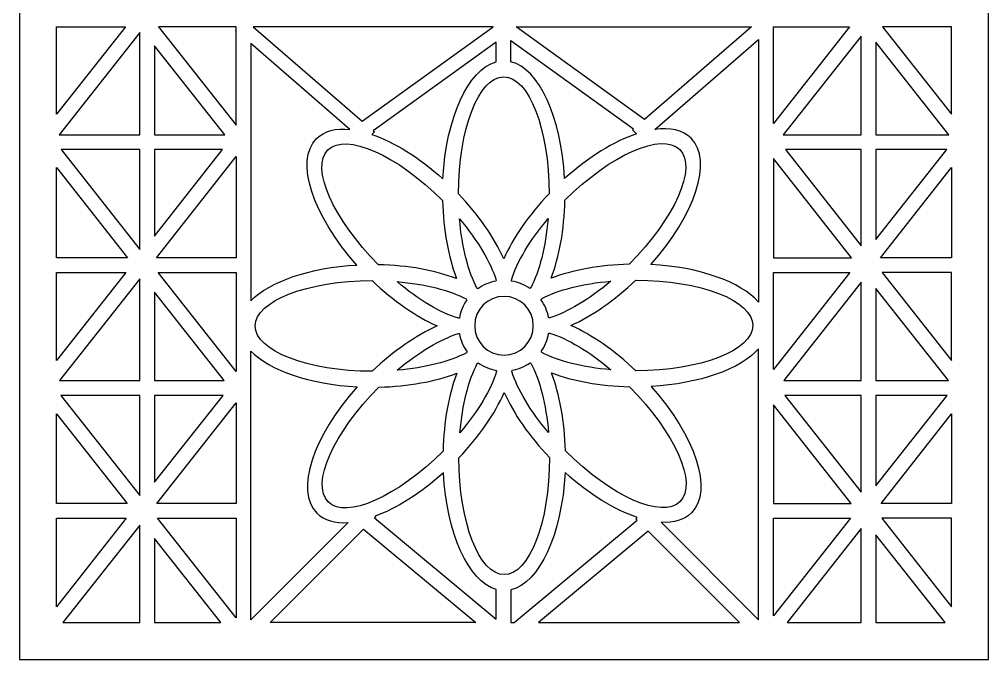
# Model space of a CAD drawing. Header units: centimetres. Extents: x -9.5 to 6.6, y -14.1 to 14.2.
# Drawn here: x -0.74 to 6.59, y -14.09 to -9.24 of the extents above; entities that cross this region are included whole.
import ezdxf

# ---------------------------------------------------------------- set-up
doc = ezdxf.new("R2010")
doc.units = ezdxf.units.CM
doc.header["$MEASUREMENT"] = 0
doc.layers.add('layer 1', color=7, linetype='Continuous')

msp = doc.modelspace()

# ---------------------------------------------------------------- linework, layer by layer
at = {"layer": 'layer 1', "color": 242}
for points, knots in [([(6.59339, 14.23719), (6.59339, 14.23719), (6.59339, -14.0864), (6.59339, -14.0864), (6.59339, -14.0864), (6.59339, -14.0864), (-0.74457, -14.0864), (-0.74457, -14.0864), (-0.74457, -14.0864), (-0.74457, -14.0864), (-0.74457, 14.23719), (-0.74457, 14.23719), (-0.74457, 14.23719), (-0.74457, 14.23719), (6.59339, 14.23719), (6.59339, 14.23719)], [0, 0, 0, 0, 0.2, 0.2, 0.2, 0.2, 0.4, 0.4, 0.4, 0.4, 0.6, 0.6, 0.6, 0.6, 1, 1, 1, 1]), ([(0.05779, -9.29881), (0.05779, -9.29881), (-0.46413, -9.29881), (-0.46413, -9.29881), (-0.46413, -9.29881), (-0.46413, -9.29881), (-0.46413, -9.96037), (-0.46413, -9.96037), (-0.46413, -9.96037), (-0.46413, -9.96037), (0.05779, -9.29881), (0.05779, -9.29881)], [0, 0, 0, 0, 0.25, 0.25, 0.25, 0.25, 0.5, 0.5, 0.5, 0.5, 1, 1, 1, 1]), ([(0.8926, -9.32561), (0.8926, -9.32561), (0.89595, -9.32851), (0.89595, -9.32851), (0.89595, -9.32851), (0.89595, -9.32851), (0.89595, -10.04368), (0.89595, -10.04368), (0.89595, -10.04368), (0.89595, -10.04368), (0.30829, -9.29881), (0.30829, -9.29881), (0.30829, -9.29881), (0.30829, -9.29881), (0.89595, -9.29881), (0.89595, -9.29881), (0.89595, -9.29881), (0.89595, -9.29881), (0.89595, -9.32221), (0.89595, -9.32221), (0.89595, -9.32221), (0.89595, -9.32221), (0.8926, -9.32561), (0.8926, -9.32561)], [0, 0, 0, 0, 0.1428571, 0.1428571, 0.1428571, 0.1428571, 0.2857143, 0.2857143, 0.2857143, 0.2857143, 0.4285714, 0.4285714, 0.4285714, 0.4285714, 0.5714286, 0.5714286, 0.5714286, 0.5714286, 0.7142857, 0.7142857, 0.7142857, 0.7142857, 1, 1, 1, 1]), ([(2.84345, -9.29881), (2.84345, -9.29881), (1.85127, -10.01338), (1.85127, -10.01338), (1.85127, -10.01338), (1.85127, -10.01338), (1.02575, -9.29881), (1.02575, -9.29881), (1.02575, -9.29881), (1.02575, -9.29881), (2.84345, -9.29881), (2.84345, -9.29881)], [0, 0, 0, 0, 0.25, 0.25, 0.25, 0.25, 0.5, 0.5, 0.5, 0.5, 1, 1, 1, 1]), ([(3.01626, -9.29881), (3.01626, -9.29881), (3.98906, -9.99942), (3.98906, -9.99942), (3.98906, -9.99942), (3.98906, -9.99942), (4.79846, -9.29881), (4.79846, -9.29881), (4.79846, -9.29881), (4.79846, -9.29881), (3.01626, -9.29881), (3.01626, -9.29881)], [0, 0, 0, 0, 0.25, 0.25, 0.25, 0.25, 0.5, 0.5, 0.5, 0.5, 1, 1, 1, 1]), ([(4.9643, -10.02921), (4.9643, -10.02921), (5.54053, -9.29881), (5.54053, -9.29881), (5.54053, -9.29881), (5.54053, -9.29881), (4.97031, -9.29881), (4.97031, -9.29881), (4.97031, -9.29881), (4.97031, -9.29881), (4.9643, -9.29881), (4.9643, -9.29881), (4.9643, -9.29881), (4.9643, -9.29881), (4.9643, -10.02921), (4.9643, -10.02921)], [0, 0, 0, 0, 0.2, 0.2, 0.2, 0.2, 0.4, 0.4, 0.4, 0.4, 0.6, 0.6, 0.6, 0.6, 1, 1, 1, 1]), ([(6.31296, -9.96037), (6.31296, -9.96037), (5.79103, -9.29881), (5.79103, -9.29881), (5.79103, -9.29881), (5.79103, -9.29881), (6.31296, -9.29881), (6.31296, -9.29881), (6.31296, -9.29881), (6.31296, -9.29881), (6.31296, -9.96037), (6.31296, -9.96037)], [0, 0, 0, 0, 0.25, 0.25, 0.25, 0.25, 0.5, 0.5, 0.5, 0.5, 1, 1, 1, 1]), ([(0.16682, -9.34172), (0.16682, -9.34172), (0.16682, -10.11611), (0.16682, -10.11611), (0.16682, -10.11611), (0.16682, -10.11611), (-0.44412, -10.11611), (-0.44412, -10.11611), (-0.44412, -10.11611), (-0.44412, -10.11611), (0.16682, -9.34172), (0.16682, -9.34172)], [0, 0, 0, 0, 0.25, 0.25, 0.25, 0.25, 0.5, 0.5, 0.5, 0.5, 1, 1, 1, 1]), ([(5.62822, -9.36876), (5.62822, -9.36876), (5.62822, -10.11611), (5.62822, -10.11611), (5.62822, -10.11611), (5.62822, -10.11611), (5.03862, -10.11611), (5.03862, -10.11611), (5.03862, -10.11611), (5.03862, -10.11611), (5.62822, -9.36876), (5.62822, -9.36876)], [0, 0, 0, 0, 0.25, 0.25, 0.25, 0.25, 0.5, 0.5, 0.5, 0.5, 1, 1, 1, 1]), ([(0.27899, -10.11611), (0.27899, -10.11611), (0.27899, -9.44277), (0.27899, -9.44277), (0.27899, -9.44277), (0.27899, -9.44277), (0.81021, -10.11611), (0.81021, -10.11611), (0.81021, -10.11611), (0.81021, -10.11611), (0.27899, -10.11611), (0.27899, -10.11611)], [0, 0, 0, 0, 0.25, 0.25, 0.25, 0.25, 0.5, 0.5, 0.5, 0.5, 1, 1, 1, 1]), ([(1.00812, -9.42561), (1.00812, -9.42561), (1.75821, -10.07488), (1.75821, -10.07488), (1.75821, -10.07488), (1.65256, -10.06425), (1.5645, -10.08591), (1.50608, -10.14433), (1.50608, -10.14433), (1.33755, -10.31286), (1.47474, -10.72777), (1.81134, -11.10124), (1.81134, -11.10124), (1.45223, -11.12013), (1.15048, -11.22615), (1.00812, -11.37229), (1.00812, -11.37229), (1.00812, -11.37229), (1.00812, -9.42561), (1.00812, -9.42561)], [0, 0, 0, 0, 0.1666667, 0.1666667, 0.1666667, 0.1666667, 0.3333333, 0.3333333, 0.3333333, 0.3333333, 0.5, 0.5, 0.5, 0.5, 0.6666667, 0.6666667, 0.6666667, 0.6666667, 1, 1, 1, 1]), ([(1.93427, -10.08522), (1.93427, -10.08522), (2.86399, -9.41564), (2.86399, -9.41564), (2.86399, -9.41564), (2.86399, -9.41564), (2.86399, -9.56418), (2.86399, -9.56418), (2.86399, -9.56418), (2.65278, -9.62213), (2.48581, -9.98842), (2.46191, -10.44862), (2.46191, -10.44862), (2.28112, -10.2859), (2.09069, -10.1699), (1.92325, -10.1127), (1.92325, -10.1127), (1.92325, -10.1127), (1.94292, -10.09271), (1.94292, -10.09271), (1.94292, -10.09271), (1.94292, -10.09271), (1.93427, -10.08522), (1.93427, -10.08522)], [0, 0, 0, 0, 0.1428571, 0.1428571, 0.1428571, 0.1428571, 0.2857143, 0.2857143, 0.2857143, 0.2857143, 0.4285714, 0.4285714, 0.4285714, 0.4285714, 0.5714286, 0.5714286, 0.5714286, 0.5714286, 0.7142857, 0.7142857, 0.7142857, 0.7142857, 1, 1, 1, 1]), ([(3.90606, -10.07127), (3.90606, -10.07127), (2.97616, -9.40155), (2.97616, -9.40155), (2.97616, -9.40155), (2.97616, -9.40155), (2.97616, -9.56278), (2.97616, -9.56278), (2.97616, -9.56278), (3.18963, -9.61598), (3.35904, -9.98384), (3.38341, -10.44717), (3.38341, -10.44717), (3.56596, -10.28264), (3.7584, -10.16578), (3.92713, -10.10896), (3.92713, -10.10896), (3.92713, -10.10896), (3.89741, -10.07875), (3.89741, -10.07875), (3.89741, -10.07875), (3.89741, -10.07875), (3.90606, -10.07127), (3.90606, -10.07127)], [0, 0, 0, 0, 0.1428571, 0.1428571, 0.1428571, 0.1428571, 0.2857143, 0.2857143, 0.2857143, 0.2857143, 0.4285714, 0.4285714, 0.4285714, 0.4285714, 0.5714286, 0.5714286, 0.5714286, 0.5714286, 0.7142857, 0.7142857, 0.7142857, 0.7142857, 1, 1, 1, 1]), ([(4.85213, -9.39441), (4.85213, -9.39441), (4.06566, -10.07518), (4.06566, -10.07518), (4.06566, -10.07518), (4.18132, -10.05896), (4.27779, -10.07937), (4.34032, -10.1419), (4.34032, -10.1419), (4.50869, -10.31027), (4.37193, -10.72454), (4.03604, -11.09774), (4.03604, -11.09774), (4.40569, -11.11693), (4.71478, -11.22844), (4.85213, -11.38103), (4.85213, -11.38103), (4.85213, -11.38103), (4.85213, -9.39441), (4.85213, -9.39441)], [0, 0, 0, 0, 0.1666667, 0.1666667, 0.1666667, 0.1666667, 0.3333333, 0.3333333, 0.3333333, 0.3333333, 0.5, 0.5, 0.5, 0.5, 0.6666667, 0.6666667, 0.6666667, 0.6666667, 1, 1, 1, 1]), ([(5.74039, -10.11611), (5.74039, -10.11611), (5.74039, -9.41572), (5.74039, -9.41572), (5.74039, -9.41572), (5.74039, -9.41572), (6.29295, -10.11611), (6.29295, -10.11611), (6.29295, -10.11611), (6.29295, -10.11611), (5.74039, -10.11611), (5.74039, -10.11611)], [0, 0, 0, 0, 0.25, 0.25, 0.25, 0.25, 0.5, 0.5, 0.5, 0.5, 1, 1, 1, 1]), ([(2.5797, -10.56287), (2.73423, -10.72436), (2.85152, -10.89612), (2.92268, -11.05411), (2.92268, -11.05411), (2.99355, -10.8958), (3.11085, -10.72351), (3.26569, -10.56149), (3.26569, -10.56149), (3.26549, -10.07293), (3.11197, -9.67689), (2.9227, -9.67689), (2.9227, -9.67689), (2.7333, -9.67689), (2.5797, -10.07346), (2.5797, -10.56247), (2.5797, -10.56247), (2.5797, -10.56247), (2.5797, -10.56287), (2.5797, -10.56287)], [0, 0, 0, 0, 0.1666667, 0.1666667, 0.1666667, 0.1666667, 0.3333333, 0.3333333, 0.3333333, 0.3333333, 0.5, 0.5, 0.5, 0.5, 0.6666667, 0.6666667, 0.6666667, 0.6666667, 1, 1, 1, 1]), ([(1.97542, -11.09874), (2.19888, -11.10366), (2.40326, -11.14218), (2.56529, -11.20358), (2.56529, -11.20358), (2.50347, -11.04152), (2.46459, -10.83674), (2.45951, -10.61269), (2.45951, -10.61269), (2.1139, -10.26737), (1.72531, -10.09588), (1.59147, -10.22972), (1.59147, -10.22972), (1.45754, -10.36365), (1.62935, -10.75268), (1.97513, -11.09846), (1.97513, -11.09846), (1.97513, -11.09846), (1.97542, -11.09874), (1.97542, -11.09874)], [0, 0, 0, 0, 0.1666667, 0.1666667, 0.1666667, 0.1666667, 0.3333333, 0.3333333, 0.3333333, 0.3333333, 0.5, 0.5, 0.5, 0.5, 0.6666667, 0.6666667, 0.6666667, 0.6666667, 1, 1, 1, 1]), ([(3.38591, -10.61124), (3.38099, -10.8347), (3.34248, -11.03908), (3.28108, -11.20111), (3.28108, -11.20111), (3.44314, -11.13929), (3.64791, -11.10042), (3.87196, -11.09534), (3.87196, -11.09534), (4.21728, -10.74973), (4.38877, -10.36113), (4.25493, -10.22729), (4.25493, -10.22729), (4.121, -10.09337), (3.73197, -10.26517), (3.38619, -10.61096), (3.38619, -10.61096), (3.38619, -10.61096), (3.38591, -10.61124), (3.38591, -10.61124)], [0, 0, 0, 0, 0.1666667, 0.1666667, 0.1666667, 0.1666667, 0.3333333, 0.3333333, 0.3333333, 0.3333333, 0.5, 0.5, 0.5, 0.5, 0.6666667, 0.6666667, 0.6666667, 0.6666667, 1, 1, 1, 1]), ([(0.16682, -10.22828), (0.16682, -10.22828), (0.16682, -10.9827), (0.16682, -10.9827), (0.16682, -10.9827), (0.16682, -10.9827), (-0.42837, -10.22828), (-0.42837, -10.22828), (-0.42837, -10.22828), (-0.42837, -10.22828), (0.16682, -10.22828), (0.16682, -10.22828)], [0, 0, 0, 0, 0.25, 0.25, 0.25, 0.25, 0.5, 0.5, 0.5, 0.5, 1, 1, 1, 1]), ([(0.27899, -10.88165), (0.27899, -10.88165), (0.27899, -10.22828), (0.27899, -10.22828), (0.27899, -10.22828), (0.27899, -10.22828), (0.79445, -10.22828), (0.79445, -10.22828), (0.79445, -10.22828), (0.79445, -10.22828), (0.27899, -10.88165), (0.27899, -10.88165)], [0, 0, 0, 0, 0.25, 0.25, 0.25, 0.25, 0.5, 0.5, 0.5, 0.5, 1, 1, 1, 1]), ([(5.62822, -10.22828), (5.62822, -10.22828), (5.62822, -10.95565), (5.62822, -10.95565), (5.62822, -10.95565), (5.62822, -10.95565), (5.05437, -10.22828), (5.05437, -10.22828), (5.05437, -10.22828), (5.05437, -10.22828), (5.62822, -10.22828), (5.62822, -10.22828)], [0, 0, 0, 0, 0.25, 0.25, 0.25, 0.25, 0.5, 0.5, 0.5, 0.5, 1, 1, 1, 1]), ([(5.74039, -10.9087), (5.74039, -10.9087), (5.74039, -10.22828), (5.74039, -10.22828), (5.74039, -10.22828), (5.74039, -10.22828), (6.2772, -10.22828), (6.2772, -10.22828), (6.2772, -10.22828), (6.2772, -10.22828), (5.74039, -10.9087), (5.74039, -10.9087)], [0, 0, 0, 0, 0.25, 0.25, 0.25, 0.25, 0.5, 0.5, 0.5, 0.5, 1, 1, 1, 1]), ([(0.29254, -11.04558), (0.29254, -11.04558), (0.89595, -11.04558), (0.89595, -11.04558), (0.89595, -11.04558), (0.89595, -11.04558), (0.89595, -10.28074), (0.89595, -10.28074), (0.89595, -10.28074), (0.89595, -10.28074), (0.29254, -11.04558), (0.29254, -11.04558)], [0, 0, 0, 0, 0.25, 0.25, 0.25, 0.25, 0.5, 0.5, 0.5, 0.5, 1, 1, 1, 1]), ([(4.9643, -10.29521), (4.9643, -10.29521), (5.55629, -11.04558), (5.55629, -11.04558), (5.55629, -11.04558), (5.55629, -11.04558), (4.9643, -11.04558), (4.9643, -11.04558), (4.9643, -11.04558), (4.9643, -11.04558), (4.9643, -10.29521), (4.9643, -10.29521)], [0, 0, 0, 0, 0.25, 0.25, 0.25, 0.25, 0.5, 0.5, 0.5, 0.5, 1, 1, 1, 1]), ([(-0.46413, -11.04558), (-0.46413, -11.04558), (0.07355, -11.04558), (0.07355, -11.04558), (0.07355, -11.04558), (0.07355, -11.04558), (-0.46413, -10.36405), (-0.46413, -10.36405), (-0.46413, -10.36405), (-0.46413, -10.36405), (-0.46413, -11.04558), (-0.46413, -11.04558)], [0, 0, 0, 0, 0.25, 0.25, 0.25, 0.25, 0.5, 0.5, 0.5, 0.5, 1, 1, 1, 1]), ([(6.31296, -10.36405), (6.31296, -10.36405), (5.77528, -11.04558), (5.77528, -11.04558), (5.77528, -11.04558), (5.77528, -11.04558), (6.31296, -11.04558), (6.31296, -11.04558), (6.31296, -11.04558), (6.31296, -11.04558), (6.31296, -10.36405), (6.31296, -10.36405)], [0, 0, 0, 0, 0.25, 0.25, 0.25, 0.25, 0.5, 0.5, 0.5, 0.5, 1, 1, 1, 1]), ([(2.72637, -11.28047), (2.76656, -11.25197), (2.81314, -11.2319), (2.86355, -11.22287), (2.86355, -11.22287), (2.86415, -11.22038), (2.86477, -11.21788), (2.86541, -11.21538), (2.86541, -11.21538), (2.82303, -11.07999), (2.72599, -10.91544), (2.58757, -10.75172), (2.58757, -10.75172), (2.60564, -10.96592), (2.65375, -11.15116), (2.71992, -11.27662), (2.71992, -11.27662), (2.72208, -11.27789), (2.72424, -11.27918), (2.72637, -11.28047)], [0, 0, 0, 0, 0.1666667, 0.1666667, 0.1666667, 0.1666667, 0.3333333, 0.3333333, 0.3333333, 0.3333333, 0.5, 0.5, 0.5, 0.5, 0.6666667, 0.6666667, 0.6666667, 0.6666667, 1, 1, 1, 1]), ([(2.98221, -11.22235), (3.03271, -11.23094), (3.07945, -11.25056), (3.11986, -11.27867), (3.11986, -11.27867), (3.12208, -11.27732), (3.12431, -11.27597), (3.12656, -11.27464), (3.12656, -11.27464), (3.19232, -11.14894), (3.24005, -10.96397), (3.25794, -10.75035), (3.25794, -10.75035), (3.11926, -10.91458), (3.02229, -11.07959), (2.98037, -11.21509), (2.98037, -11.21509), (2.98099, -11.21751), (2.98161, -11.21994), (2.98221, -11.22235)], [0, 0, 0, 0, 0.1666667, 0.1666667, 0.1666667, 0.1666667, 0.3333333, 0.3333333, 0.3333333, 0.3333333, 0.5, 0.5, 0.5, 0.5, 0.6666667, 0.6666667, 0.6666667, 0.6666667, 1, 1, 1, 1]), ([(0.06116, -11.15776), (0.06116, -11.15776), (-0.46413, -11.15776), (-0.46413, -11.15776), (-0.46413, -11.15776), (-0.46413, -11.15776), (-0.46413, -11.82359), (-0.46413, -11.82359), (-0.46413, -11.82359), (-0.46413, -11.82359), (0.06116, -11.15776), (0.06116, -11.15776)], [0, 0, 0, 0, 0.25, 0.25, 0.25, 0.25, 0.5, 0.5, 0.5, 0.5, 1, 1, 1, 1]), ([(0.16682, -11.20494), (0.16682, -11.20494), (0.16682, -11.97506), (0.16682, -11.97506), (0.16682, -11.97506), (0.16682, -11.97506), (-0.44075, -11.97506), (-0.44075, -11.97506), (-0.44075, -11.97506), (-0.44075, -11.97506), (0.16682, -11.20494), (0.16682, -11.20494)], [0, 0, 0, 0, 0.25, 0.25, 0.25, 0.25, 0.5, 0.5, 0.5, 0.5, 1, 1, 1, 1]), ([(0.89595, -11.15776), (0.89595, -11.15776), (0.30492, -11.15776), (0.30492, -11.15776), (0.30492, -11.15776), (0.30492, -11.15776), (0.89595, -11.9069), (0.89595, -11.9069), (0.89595, -11.9069), (0.89595, -11.9069), (0.89595, -11.15776), (0.89595, -11.15776)], [0, 0, 0, 0, 0.25, 0.25, 0.25, 0.25, 0.5, 0.5, 0.5, 0.5, 1, 1, 1, 1]), ([(1.92705, -11.90495), (2.08854, -11.75042), (2.2603, -11.63313), (2.41829, -11.56197), (2.41829, -11.56197), (2.25997, -11.49111), (2.08768, -11.3738), (1.92566, -11.21896), (1.92566, -11.21896), (1.4371, -11.21917), (1.04106, -11.37268), (1.04106, -11.56195), (1.04106, -11.56195), (1.04106, -11.75136), (1.43763, -11.90495), (1.92664, -11.90495), (1.92664, -11.90495), (1.92664, -11.90495), (1.92705, -11.90495), (1.92705, -11.90495)], [0, 0, 0, 0, 0.1666667, 0.1666667, 0.1666667, 0.1666667, 0.3333333, 0.3333333, 0.3333333, 0.3333333, 0.5, 0.5, 0.5, 0.5, 0.6666667, 0.6666667, 0.6666667, 0.6666667, 1, 1, 1, 1]), ([(2.58653, -11.50245), (2.59511, -11.45195), (2.61473, -11.4052), (2.64284, -11.36479), (2.64284, -11.36479), (2.6415, -11.36258), (2.64016, -11.36035), (2.63882, -11.35811), (2.63882, -11.35811), (2.51312, -11.29234), (2.32815, -11.24461), (2.11452, -11.22672), (2.11452, -11.22672), (2.27876, -11.3654), (2.44376, -11.46236), (2.57926, -11.50429), (2.57926, -11.50429), (2.58169, -11.50366), (2.58411, -11.50305), (2.58653, -11.50245)], [0, 0, 0, 0, 0.1666667, 0.1666667, 0.1666667, 0.1666667, 0.3333333, 0.3333333, 0.3333333, 0.3333333, 0.5, 0.5, 0.5, 0.5, 0.6666667, 0.6666667, 0.6666667, 0.6666667, 1, 1, 1, 1]), ([(3.20419, -11.3622), (3.23268, -11.40237), (3.25274, -11.44894), (3.26178, -11.49932), (3.26178, -11.49932), (3.26428, -11.49993), (3.26679, -11.50055), (3.2693, -11.50119), (3.2693, -11.50119), (3.40468, -11.45882), (3.5692, -11.36182), (3.73292, -11.22341), (3.73292, -11.22341), (3.51872, -11.24148), (3.33349, -11.28959), (3.20804, -11.35575), (3.20804, -11.35575), (3.20676, -11.35791), (3.20548, -11.36007), (3.20419, -11.3622)], [0, 0, 0, 0, 0.1666667, 0.1666667, 0.1666667, 0.1666667, 0.3333333, 0.3333333, 0.3333333, 0.3333333, 0.5, 0.5, 0.5, 0.5, 0.6666667, 0.6666667, 0.6666667, 0.6666667, 1, 1, 1, 1]), ([(3.43056, -11.55846), (3.58887, -11.62936), (3.76116, -11.74669), (3.92317, -11.90152), (3.92317, -11.90152), (4.41172, -11.90131), (4.80776, -11.7478), (4.80776, -11.55852), (4.80776, -11.55852), (4.80776, -11.36912), (4.41119, -11.21552), (3.92219, -11.21552), (3.92219, -11.21552), (3.92219, -11.21552), (3.92178, -11.21552), (3.92178, -11.21552), (3.92178, -11.21552), (3.76029, -11.37006), (3.58854, -11.48732), (3.43056, -11.55846)], [0, 0, 0, 0, 0.1666667, 0.1666667, 0.1666667, 0.1666667, 0.3333333, 0.3333333, 0.3333333, 0.3333333, 0.5, 0.5, 0.5, 0.5, 0.6666667, 0.6666667, 0.6666667, 0.6666667, 1, 1, 1, 1]), ([(4.9643, -11.89243), (4.9643, -11.89243), (5.54391, -11.15776), (5.54391, -11.15776), (5.54391, -11.15776), (5.54391, -11.15776), (4.9643, -11.15776), (4.9643, -11.15776), (4.9643, -11.15776), (4.9643, -11.15776), (4.9643, -11.89243), (4.9643, -11.89243)], [0, 0, 0, 0, 0.25, 0.25, 0.25, 0.25, 0.5, 0.5, 0.5, 0.5, 1, 1, 1, 1]), ([(6.31296, -11.82359), (6.31296, -11.82359), (5.78767, -11.15776), (5.78767, -11.15776), (5.78767, -11.15776), (5.78767, -11.15776), (6.31296, -11.15776), (6.31296, -11.15776), (6.31296, -11.15776), (6.31296, -11.15776), (6.31296, -11.82359), (6.31296, -11.82359)], [0, 0, 0, 0, 0.25, 0.25, 0.25, 0.25, 0.5, 0.5, 0.5, 0.5, 1, 1, 1, 1]), ([(5.62822, -11.23199), (5.62822, -11.23199), (5.62822, -11.97506), (5.62822, -11.97506), (5.62822, -11.97506), (5.62822, -11.97506), (5.04199, -11.97506), (5.04199, -11.97506), (5.04199, -11.97506), (5.04199, -11.97506), (5.62822, -11.23199), (5.62822, -11.23199)], [0, 0, 0, 0, 0.25, 0.25, 0.25, 0.25, 0.5, 0.5, 0.5, 0.5, 1, 1, 1, 1]), ([(5.74039, -11.97506), (5.74039, -11.97506), (5.74039, -11.27894), (5.74039, -11.27894), (5.74039, -11.27894), (5.74039, -11.27894), (6.28958, -11.97506), (6.28958, -11.97506), (6.28958, -11.97506), (6.28958, -11.97506), (5.74039, -11.97506), (5.74039, -11.97506)], [0, 0, 0, 0, 0.25, 0.25, 0.25, 0.25, 0.5, 0.5, 0.5, 0.5, 1, 1, 1, 1]), ([(0.27899, -11.97506), (0.27899, -11.97506), (0.27899, -11.30599), (0.27899, -11.30599), (0.27899, -11.30599), (0.27899, -11.30599), (0.80684, -11.97506), (0.80684, -11.97506), (0.80684, -11.97506), (0.80684, -11.97506), (0.27899, -11.97506), (0.27899, -11.97506)], [0, 0, 0, 0, 0.25, 0.25, 0.25, 0.25, 0.5, 0.5, 0.5, 0.5, 1, 1, 1, 1]), ([(3.14642, -11.56024), (3.14642, -11.68283), (3.047, -11.78225), (2.92441, -11.78225), (2.92441, -11.78225), (2.80182, -11.78225), (2.70241, -11.68283), (2.70241, -11.56024), (2.70241, -11.56024), (2.70241, -11.43765), (2.80182, -11.33823), (2.92441, -11.33823), (2.92441, -11.33823), (3.047, -11.33823), (3.14642, -11.43765), (3.14642, -11.56024)], [0, 0, 0, 0, 0.2, 0.2, 0.2, 0.2, 0.4, 0.4, 0.4, 0.4, 0.6, 0.6, 0.6, 0.6, 1, 1, 1, 1]), ([(2.64464, -11.75828), (2.61614, -11.7181), (2.59608, -11.6715), (2.58704, -11.62109), (2.58704, -11.62109), (2.58456, -11.62049), (2.58207, -11.61987), (2.57958, -11.61924), (2.57958, -11.61924), (2.44418, -11.66162), (2.27962, -11.75866), (2.1159, -11.89708), (2.1159, -11.89708), (2.33009, -11.87901), (2.51533, -11.8309), (2.64079, -11.76474), (2.64079, -11.76474), (2.64207, -11.76257), (2.64335, -11.76042), (2.64464, -11.75828)], [0, 0, 0, 0, 0.1666667, 0.1666667, 0.1666667, 0.1666667, 0.3333333, 0.3333333, 0.3333333, 0.3333333, 0.5, 0.5, 0.5, 0.5, 0.6666667, 0.6666667, 0.6666667, 0.6666667, 1, 1, 1, 1]), ([(3.26231, -11.61798), (3.25373, -11.66848), (3.23412, -11.71523), (3.20601, -11.75565), (3.20601, -11.75565), (3.20737, -11.75788), (3.20871, -11.76012), (3.21005, -11.76238), (3.21005, -11.76238), (3.33574, -11.82814), (3.52069, -11.87589), (3.73432, -11.89378), (3.73432, -11.89378), (3.57006, -11.75508), (3.40505, -11.65809), (3.26953, -11.61615), (3.26953, -11.61615), (3.26712, -11.61678), (3.26471, -11.61738), (3.26231, -11.61798)], [0, 0, 0, 0, 0.1666667, 0.1666667, 0.1666667, 0.1666667, 0.3333333, 0.3333333, 0.3333333, 0.3333333, 0.5, 0.5, 0.5, 0.5, 0.6666667, 0.6666667, 0.6666667, 0.6666667, 1, 1, 1, 1]), ([(4.85213, -13.7856), (4.85213, -13.7856), (4.11409, -13.04742), (4.11409, -13.04742), (4.11409, -13.04742), (4.20931, -13.05276), (4.28871, -13.03019), (4.34275, -12.97615), (4.34275, -12.97615), (4.51128, -12.80761), (4.37409, -12.39271), (4.03749, -12.01923), (4.03749, -12.01923), (4.4065, -11.99982), (4.71496, -11.88841), (4.85213, -11.73601), (4.85213, -11.73601), (4.85213, -11.73601), (4.85213, -13.7856), (4.85213, -13.7856)], [0, 0, 0, 0, 0.1666667, 0.1666667, 0.1666667, 0.1666667, 0.3333333, 0.3333333, 0.3333333, 0.3333333, 0.5, 0.5, 0.5, 0.5, 0.6666667, 0.6666667, 0.6666667, 0.6666667, 1, 1, 1, 1]), ([(1.00812, -13.78649), (1.00812, -13.78649), (1.74514, -13.04934), (1.74514, -13.04934), (1.74514, -13.04934), (1.64637, -13.05641), (1.56405, -13.03411), (1.50851, -12.97857), (1.50851, -12.97857), (1.34014, -12.8102), (1.4769, -12.39593), (1.81279, -12.02274), (1.81279, -12.02274), (1.45305, -12.00406), (1.15068, -11.89795), (1.00812, -11.75162), (1.00812, -11.75162), (1.00812, -11.75162), (1.00812, -13.78649), (1.00812, -13.78649)], [0, 0, 0, 0, 0.1666667, 0.1666667, 0.1666667, 0.1666667, 0.3333333, 0.3333333, 0.3333333, 0.3333333, 0.5, 0.5, 0.5, 0.5, 0.6666667, 0.6666667, 0.6666667, 0.6666667, 1, 1, 1, 1]), ([(2.86663, -11.89813), (2.81613, -11.88955), (2.76939, -11.86992), (2.72898, -11.84182), (2.72898, -11.84182), (2.72676, -11.84317), (2.72452, -11.84452), (2.72227, -11.84585), (2.72227, -11.84585), (2.65651, -11.97156), (2.60878, -12.15652), (2.59089, -12.37013), (2.59089, -12.37013), (2.72957, -12.2059), (2.82654, -12.0409), (2.86847, -11.90539), (2.86847, -11.90539), (2.86784, -11.90297), (2.86723, -11.90054), (2.86663, -11.89813)], [0, 0, 0, 0, 0.1666667, 0.1666667, 0.1666667, 0.1666667, 0.3333333, 0.3333333, 0.3333333, 0.3333333, 0.5, 0.5, 0.5, 0.5, 0.6666667, 0.6666667, 0.6666667, 0.6666667, 1, 1, 1, 1]), ([(3.1226, -11.83992), (3.08239, -11.86846), (3.03577, -11.88855), (2.98532, -11.8976), (2.98532, -11.8976), (2.98471, -11.90011), (2.98408, -11.90262), (2.98344, -11.90514), (2.98344, -11.90514), (3.02583, -12.04053), (3.12287, -12.20506), (3.26127, -12.36876), (3.26127, -12.36876), (3.24319, -12.15445), (3.19504, -11.9691), (3.12881, -11.84363), (3.12881, -11.84363), (3.12673, -11.8424), (3.12466, -11.84116), (3.1226, -11.83992)], [0, 0, 0, 0, 0.1666667, 0.1666667, 0.1666667, 0.1666667, 0.3333333, 0.3333333, 0.3333333, 0.3333333, 0.5, 0.5, 0.5, 0.5, 0.6666667, 0.6666667, 0.6666667, 0.6666667, 1, 1, 1, 1]), ([(2.46292, -12.50923), (2.46784, -12.28578), (2.50635, -12.0814), (2.56775, -11.91937), (2.56775, -11.91937), (2.40568, -11.98118), (2.20091, -12.02006), (1.97687, -12.02514), (1.97687, -12.02514), (1.63155, -12.37074), (1.46006, -12.75934), (1.5939, -12.89318), (1.5939, -12.89318), (1.72782, -13.02711), (2.11685, -12.8553), (2.46263, -12.50952), (2.46263, -12.50952), (2.46263, -12.50952), (2.46292, -12.50923), (2.46292, -12.50923)], [0, 0, 0, 0, 0.1666667, 0.1666667, 0.1666667, 0.1666667, 0.3333333, 0.3333333, 0.3333333, 0.3333333, 0.5, 0.5, 0.5, 0.5, 0.6666667, 0.6666667, 0.6666667, 0.6666667, 1, 1, 1, 1]), ([(3.87342, -12.02174), (3.64991, -12.01682), (3.44554, -11.97827), (3.28355, -11.91683), (3.28355, -11.91683), (3.34538, -12.07892), (3.38424, -12.28373), (3.38932, -12.50779), (3.38932, -12.50779), (3.73493, -12.8531), (4.12352, -13.02459), (4.25736, -12.89076), (4.25736, -12.89076), (4.39129, -12.75683), (4.21948, -12.3678), (3.8737, -12.02202), (3.8737, -12.02202), (3.8737, -12.02202), (3.87342, -12.02174), (3.87342, -12.02174)], [0, 0, 0, 0, 0.1666667, 0.1666667, 0.1666667, 0.1666667, 0.3333333, 0.3333333, 0.3333333, 0.3333333, 0.5, 0.5, 0.5, 0.5, 0.6666667, 0.6666667, 0.6666667, 0.6666667, 1, 1, 1, 1]), ([(0.16682, -12.08723), (0.16682, -12.08723), (0.16682, -12.84592), (0.16682, -12.84592), (0.16682, -12.84592), (0.16682, -12.84592), (-0.43174, -12.08723), (-0.43174, -12.08723), (-0.43174, -12.08723), (-0.43174, -12.08723), (0.16682, -12.08723), (0.16682, -12.08723)], [0, 0, 0, 0, 0.25, 0.25, 0.25, 0.25, 0.5, 0.5, 0.5, 0.5, 1, 1, 1, 1]), ([(0.27899, -12.74487), (0.27899, -12.74487), (0.27899, -12.08723), (0.27899, -12.08723), (0.27899, -12.08723), (0.27899, -12.08723), (0.79782, -12.08723), (0.79782, -12.08723), (0.79782, -12.08723), (0.79782, -12.08723), (0.27899, -12.74487), (0.27899, -12.74487)], [0, 0, 0, 0, 0.25, 0.25, 0.25, 0.25, 0.5, 0.5, 0.5, 0.5, 1, 1, 1, 1]), ([(3.26913, -12.5576), (3.1146, -12.39612), (2.99731, -12.22437), (2.92615, -12.06638), (2.92615, -12.06638), (2.85527, -12.22468), (2.73796, -12.39696), (2.58313, -12.55897), (2.58313, -12.55897), (2.58334, -13.04754), (2.73685, -13.44359), (2.92613, -13.44359), (2.92613, -13.44359), (3.11553, -13.44359), (3.26913, -13.04702), (3.26913, -12.55801), (3.26913, -12.55801), (3.26913, -12.55801), (3.26913, -12.5576), (3.26913, -12.5576)], [0, 0, 0, 0, 0.1666667, 0.1666667, 0.1666667, 0.1666667, 0.3333333, 0.3333333, 0.3333333, 0.3333333, 0.5, 0.5, 0.5, 0.5, 0.6666667, 0.6666667, 0.6666667, 0.6666667, 1, 1, 1, 1]), ([(5.62822, -12.08723), (5.62822, -12.08723), (5.62822, -12.81888), (5.62822, -12.81888), (5.62822, -12.81888), (5.62822, -12.81888), (5.051, -12.08723), (5.051, -12.08723), (5.051, -12.08723), (5.051, -12.08723), (5.62822, -12.08723), (5.62822, -12.08723)], [0, 0, 0, 0, 0.25, 0.25, 0.25, 0.25, 0.5, 0.5, 0.5, 0.5, 1, 1, 1, 1]), ([(5.74039, -12.77192), (5.74039, -12.77192), (5.74039, -12.08723), (5.74039, -12.08723), (5.74039, -12.08723), (5.74039, -12.08723), (6.28057, -12.08723), (6.28057, -12.08723), (6.28057, -12.08723), (6.28057, -12.08723), (5.74039, -12.77192), (5.74039, -12.77192)], [0, 0, 0, 0, 0.25, 0.25, 0.25, 0.25, 0.5, 0.5, 0.5, 0.5, 1, 1, 1, 1]), ([(0.29591, -12.90453), (0.29591, -12.90453), (0.89595, -12.90453), (0.89595, -12.90453), (0.89595, -12.90453), (0.89595, -12.90453), (0.89595, -12.14396), (0.89595, -12.14396), (0.89595, -12.14396), (0.89595, -12.14396), (0.29591, -12.90453), (0.29591, -12.90453)], [0, 0, 0, 0, 0.25, 0.25, 0.25, 0.25, 0.5, 0.5, 0.5, 0.5, 1, 1, 1, 1]), ([(4.9643, -12.15844), (4.9643, -12.15844), (5.55292, -12.90453), (5.55292, -12.90453), (5.55292, -12.90453), (5.55292, -12.90453), (4.9643, -12.90453), (4.9643, -12.90453), (4.9643, -12.90453), (4.9643, -12.90453), (4.9643, -12.15844), (4.9643, -12.15844)], [0, 0, 0, 0, 0.25, 0.25, 0.25, 0.25, 0.5, 0.5, 0.5, 0.5, 1, 1, 1, 1]), ([(-0.46413, -12.90453), (-0.46413, -12.90453), (0.07018, -12.90453), (0.07018, -12.90453), (0.07018, -12.90453), (0.07018, -12.90453), (-0.46413, -12.22727), (-0.46413, -12.22727), (-0.46413, -12.22727), (-0.46413, -12.22727), (-0.46413, -12.90453), (-0.46413, -12.90453)], [0, 0, 0, 0, 0.25, 0.25, 0.25, 0.25, 0.5, 0.5, 0.5, 0.5, 1, 1, 1, 1]), ([(6.31296, -12.22727), (6.31296, -12.22727), (5.77865, -12.90453), (5.77865, -12.90453), (5.77865, -12.90453), (5.77865, -12.90453), (6.31296, -12.90453), (6.31296, -12.90453), (6.31296, -12.90453), (6.31296, -12.90453), (6.31296, -12.22727), (6.31296, -12.22727)], [0, 0, 0, 0, 0.25, 0.25, 0.25, 0.25, 0.5, 0.5, 0.5, 0.5, 1, 1, 1, 1]), ([(2.86399, -13.55532), (2.86399, -13.55532), (2.86399, -13.77957), (2.86399, -13.77957), (2.86399, -13.77957), (2.86399, -13.77957), (1.94504, -13.01484), (1.94504, -13.01484), (1.94504, -13.01484), (1.94504, -13.01484), (1.95376, -13.00612), (1.95376, -13.00612), (1.95376, -13.00612), (1.95376, -13.00612), (1.94986, -13.00154), (1.94986, -13.00154), (1.94986, -13.00154), (2.11165, -12.94164), (2.29295, -12.82876), (2.46542, -12.67331), (2.46542, -12.67331), (2.48946, -13.13033), (2.65462, -13.49444), (2.86399, -13.55532)], [0, 0, 0, 0, 0.1428571, 0.1428571, 0.1428571, 0.1428571, 0.2857143, 0.2857143, 0.2857143, 0.2857143, 0.4285714, 0.4285714, 0.4285714, 0.4285714, 0.5714286, 0.5714286, 0.5714286, 0.5714286, 0.7142857, 0.7142857, 0.7142857, 0.7142857, 1, 1, 1, 1]), ([(2.97616, -13.80596), (2.97616, -13.80596), (2.97616, -13.55849), (2.97616, -13.55849), (2.97616, -13.55849), (3.19146, -13.50834), (3.3627, -13.13835), (3.38692, -12.67186), (3.38692, -12.67186), (3.57067, -12.83724), (3.76436, -12.95431), (3.93376, -13.01048), (3.93376, -13.01048), (3.93376, -13.01048), (3.92363, -13.02237), (3.92363, -13.02237), (3.92363, -13.02237), (3.92363, -13.02237), (3.93235, -13.03109), (3.93235, -13.03109), (3.93235, -13.03109), (3.93235, -13.03109), (3.00122, -13.80596), (3.00122, -13.80596), (3.00122, -13.80596), (3.00122, -13.80596), (2.97616, -13.80596), (2.97616, -13.80596)], [0, 0, 0, 0, 0.125, 0.125, 0.125, 0.125, 0.25, 0.25, 0.25, 0.25, 0.375, 0.375, 0.375, 0.375, 0.5, 0.5, 0.5, 0.5, 0.625, 0.625, 0.625, 0.625, 0.75, 0.75, 0.75, 0.75, 1, 1, 1, 1]), ([(0.06453, -13.01671), (0.06453, -13.01671), (-0.46413, -13.01671), (-0.46413, -13.01671), (-0.46413, -13.01671), (-0.46413, -13.01671), (-0.46413, -13.68681), (-0.46413, -13.68681), (-0.46413, -13.68681), (-0.46413, -13.68681), (0.06453, -13.01671), (0.06453, -13.01671)], [0, 0, 0, 0, 0.25, 0.25, 0.25, 0.25, 0.5, 0.5, 0.5, 0.5, 1, 1, 1, 1]), ([(0.89595, -13.01671), (0.89595, -13.01671), (0.30155, -13.01671), (0.30155, -13.01671), (0.30155, -13.01671), (0.30155, -13.01671), (0.89595, -13.77013), (0.89595, -13.77013), (0.89595, -13.77013), (0.89595, -13.77013), (0.89595, -13.01671), (0.89595, -13.01671)], [0, 0, 0, 0, 0.25, 0.25, 0.25, 0.25, 0.5, 0.5, 0.5, 0.5, 1, 1, 1, 1]), ([(4.9643, -13.75565), (4.9643, -13.75565), (5.54727, -13.01671), (5.54727, -13.01671), (5.54727, -13.01671), (5.54727, -13.01671), (4.9643, -13.01671), (4.9643, -13.01671), (4.9643, -13.01671), (4.9643, -13.01671), (4.9643, -13.75565), (4.9643, -13.75565)], [0, 0, 0, 0, 0.25, 0.25, 0.25, 0.25, 0.5, 0.5, 0.5, 0.5, 1, 1, 1, 1]), ([(6.31296, -13.68681), (6.31296, -13.68681), (5.7843, -13.01671), (5.7843, -13.01671), (5.7843, -13.01671), (5.7843, -13.01671), (6.31296, -13.01671), (6.31296, -13.01671), (6.31296, -13.01671), (6.31296, -13.01671), (6.31296, -13.68681), (6.31296, -13.68681)], [0, 0, 0, 0, 0.25, 0.25, 0.25, 0.25, 0.5, 0.5, 0.5, 0.5, 1, 1, 1, 1]), ([(0.16682, -13.06816), (0.16682, -13.06816), (0.16682, -13.80596), (0.16682, -13.80596), (0.16682, -13.80596), (0.16682, -13.80596), (-0.41526, -13.80596), (-0.41526, -13.80596), (-0.41526, -13.80596), (-0.41526, -13.80596), (0.16682, -13.06816), (0.16682, -13.06816)], [0, 0, 0, 0, 0.25, 0.25, 0.25, 0.25, 0.5, 0.5, 0.5, 0.5, 1, 1, 1, 1]), ([(1.86139, -13.09851), (1.86139, -13.09851), (1.15406, -13.80596), (1.15406, -13.80596), (1.15406, -13.80596), (1.15406, -13.80596), (2.7115, -13.80596), (2.7115, -13.80596), (2.7115, -13.80596), (2.7115, -13.80596), (1.86139, -13.09851), (1.86139, -13.09851)], [0, 0, 0, 0, 0.25, 0.25, 0.25, 0.25, 0.5, 0.5, 0.5, 0.5, 1, 1, 1, 1]), ([(4.01601, -13.11476), (4.01601, -13.11476), (4.70708, -13.80596), (4.70708, -13.80596), (4.70708, -13.80596), (4.70708, -13.80596), (3.18542, -13.80596), (3.18542, -13.80596), (3.18542, -13.80596), (3.18542, -13.80596), (4.01601, -13.11476), (4.01601, -13.11476)], [0, 0, 0, 0, 0.25, 0.25, 0.25, 0.25, 0.5, 0.5, 0.5, 0.5, 1, 1, 1, 1]), ([(5.62822, -13.09521), (5.62822, -13.09521), (5.62822, -13.80596), (5.62822, -13.80596), (5.62822, -13.80596), (5.62822, -13.80596), (5.06748, -13.80596), (5.06748, -13.80596), (5.06748, -13.80596), (5.06748, -13.80596), (5.62822, -13.09521), (5.62822, -13.09521)], [0, 0, 0, 0, 0.25, 0.25, 0.25, 0.25, 0.5, 0.5, 0.5, 0.5, 1, 1, 1, 1]), ([(0.27899, -13.80596), (0.27899, -13.80596), (0.27899, -13.16921), (0.27899, -13.16921), (0.27899, -13.16921), (0.27899, -13.16921), (0.78135, -13.80596), (0.78135, -13.80596), (0.78135, -13.80596), (0.78135, -13.80596), (0.27899, -13.80596), (0.27899, -13.80596)], [0, 0, 0, 0, 0.25, 0.25, 0.25, 0.25, 0.5, 0.5, 0.5, 0.5, 1, 1, 1, 1]), ([(5.74039, -13.80596), (5.74039, -13.80596), (5.74039, -13.14216), (5.74039, -13.14216), (5.74039, -13.14216), (5.74039, -13.14216), (6.26409, -13.80596), (6.26409, -13.80596), (6.26409, -13.80596), (6.26409, -13.80596), (5.74039, -13.80596), (5.74039, -13.80596)], [0, 0, 0, 0, 0.25, 0.25, 0.25, 0.25, 0.5, 0.5, 0.5, 0.5, 1, 1, 1, 1])]:
    msp.add_open_spline(points, degree=3, knots=knots, dxfattribs=at)

doc.saveas('drawing.dxf')
